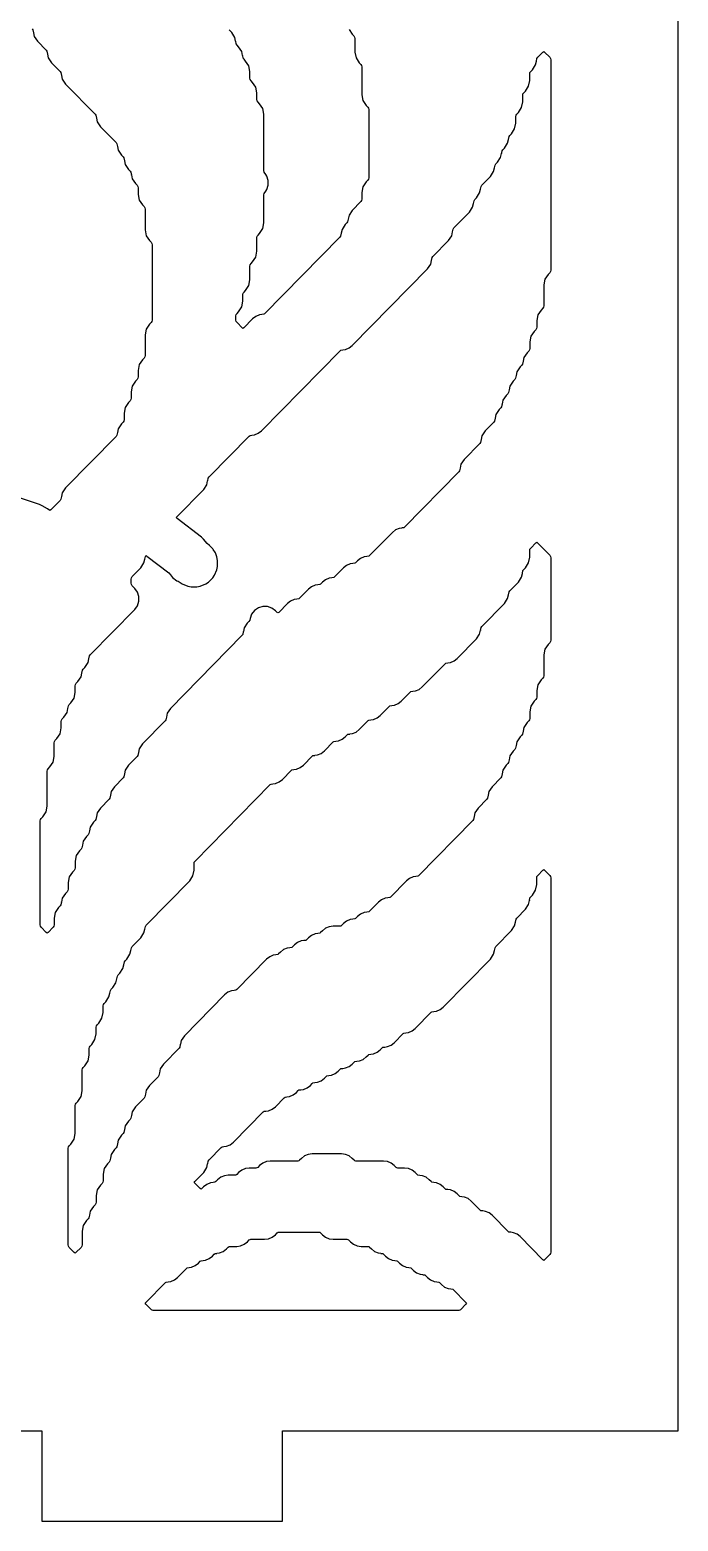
# Model space of a CAD drawing. Header units: millimetres. Extents: x 10 to 410, y 18 to 283.
# Drawn here: x 189.74 to 211.27, y 157 to 206.53 of the extents above; entities that cross this region are included whole.
import ezdxf

# ---------------------------------------------------------------- set-up
doc = ezdxf.new("R2010")
doc.units = ezdxf.units.MM
doc.layers.add('CUT', color=1, linetype='Continuous')

msp = doc.modelspace()

# ---------------------------------------------------------------- linework, layer by layer
at = {"layer": 'CUT'}
for points in [[(190.134, 157), (198.134, 157), (198.134, 160), (211.2679, 160), (211.2679, 280), (198.134, 280), (198.134, 283), (190.134, 283), (190.134, 280), (169.134, 280), (169.134, 283), (161.134, 283), (161.134, 280), (148, 280), (148, 160), (161.134, 160), (161.134, 157), (169.134, 157), (169.134, 160), (190.134, 160)], [(190.316, 180.7447), (190.316, 181.9091), (190.3249, 181.9542), (190.3501, 181.9925), (190.4048, 182.0482), (190.511, 182.2093), (190.5482, 182.3987), (190.5482, 182.8543), (190.5571, 182.8993), (190.5824, 182.9377), (190.6371, 182.9933), (190.7432, 183.1545), (190.7805, 183.3438), (190.7805, 183.5631), (190.7893, 183.6082), (190.8146, 183.6465), (190.8693, 183.7022), (190.9754, 183.8633), (191.0001, 183.9885), (191.0033, 183.9879), (191.0215, 184.0808), (191.0468, 184.1191), (191.1015, 184.1748), (191.2077, 184.3359), (191.2449, 184.5252), (191.2449, 184.7446), (191.2538, 184.7896), (191.279, 184.828), (191.3337, 184.8836), (191.4399, 185.0448), (191.4645, 185.17), (191.4677, 185.1693), (191.486, 185.2622), (191.5112, 185.3006), (191.5659, 185.3562), (191.6721, 185.5173), (191.6967, 185.6425), (191.6999, 185.6419), (191.7182, 185.7348), (191.7435, 185.7731), (193.2226, 187.2782), (193.3127, 187.404), (193.36, 187.5513), (193.36, 187.7061), (193.3127, 187.8534), (193.2226, 187.9792), (193.1368, 188.0665), (193.1115, 188.1049), (193.1026, 188.15), (193.1026, 188.2889), (193.1115, 188.3339), (193.1368, 188.3723), (193.4237, 188.6642), (193.5298, 188.8254), (193.5545, 188.9506), (193.5577, 188.9499), (193.5759, 189.0428), (193.5913, 189.0661), (193.598, 189.0712), (193.6264, 189.0553), (194.3564, 188.4918), (194.4136, 188.4297), (194.4738, 188.3405), (194.6269, 188.2349), (194.6688, 188.2164), (194.8038, 188.1263), (194.984, 188.0516), (195.0951, 188.0295), (195.2901, 188.0295), (195.4012, 188.0516), (195.5814, 188.1263), (195.6756, 188.1892), (195.8135, 188.3271), (195.8764, 188.4213), (195.9511, 188.6015), (195.9732, 188.7126), (195.9732, 188.9077), (195.9483, 189.0329), (195.9044, 189.1604), (195.8281, 189.2715), (195.8277, 189.2719), (195.8135, 189.2931), (195.7027, 189.4039), (195.7048, 189.4063), (195.6306, 189.4715), (195.5086, 189.6115), (195.4372, 189.6787), (194.6286, 190.3029), (194.6042, 190.3294), (194.6248, 190.3589), (195.5136, 191.2634), (195.6198, 191.4245), (195.6444, 191.5497), (195.6476, 191.5491), (195.6659, 191.6419), (195.6912, 191.6803), (197.0271, 193.0397), (197.0521, 193.0591), (197.1163, 193.0677), (197.1161, 193.069), (197.2037, 193.0807), (197.3254, 193.1317), (197.4295, 193.2128), (200.046, 195.8751), (200.0709, 195.8946), (200.1352, 195.9031), (200.135, 195.9045), (200.2226, 195.9161), (200.3442, 195.9672), (200.4484, 196.0483), (202.9446, 198.5883), (203.0508, 198.7494), (203.0754, 198.8746), (203.0786, 198.874), (203.0969, 198.9668), (203.1222, 199.0052), (203.6413, 199.5334), (203.7474, 199.6946), (203.7721, 199.8198), (203.7753, 199.8191), (203.7935, 199.912), (203.8188, 199.9503), (204.3379, 200.4786), (204.4441, 200.6397), (204.4687, 200.7649), (204.4719, 200.7643), (204.4902, 200.8571), (204.5155, 200.8955), (204.5702, 200.9511), (204.6763, 201.1123), (204.7009, 201.2375), (204.7042, 201.2369), (204.7224, 201.3297), (204.7477, 201.3681), (205.0346, 201.66), (205.1408, 201.8211), (205.1654, 201.9463), (205.1686, 201.9457), (205.1868, 202.0386), (205.2121, 202.0769), (205.2668, 202.1326), (205.373, 202.2937), (205.3976, 202.4189), (205.4008, 202.4183), (205.4191, 202.5111), (205.4443, 202.5495), (205.499, 202.6052), (205.6052, 202.7663), (205.6298, 202.8915), (205.633, 202.8909), (205.6513, 202.9837), (205.6766, 203.0221), (205.7312, 203.0777), (205.8374, 203.2389), (205.8746, 203.4282), (205.8746, 203.6475), (205.8835, 203.6926), (205.9088, 203.7309), (205.9635, 203.7866), (206.0696, 203.9477), (206.1069, 204.1371), (206.1069, 204.3564), (206.1157, 204.4014), (206.141, 204.4398), (206.1957, 204.4954), (206.3018, 204.6566), (206.3391, 204.8459), (206.3391, 205.0652), (206.3479, 205.1103), (206.3732, 205.1487), (206.4279, 205.2043), (206.5341, 205.3654), (206.5587, 205.4906), (206.5619, 205.49), (206.5802, 205.5829), (206.6054, 205.6212), (206.7756, 205.7944), (206.8035, 205.815), (206.8314, 205.7944), (207.0016, 205.6212), (207.0269, 205.5829), (207.0357, 205.5378), (207.0357, 198.5466), (207.0269, 198.5015), (207.0016, 198.4632), (206.9469, 198.4075), (206.8407, 198.2464), (206.8035, 198.057), (206.8035, 197.3652), (206.7946, 197.3201), (206.7694, 197.2817), (206.7147, 197.2261), (206.6085, 197.0649), (206.5713, 196.8756), (206.5713, 196.6563), (206.5624, 196.6112), (206.5372, 196.5729), (206.4825, 196.5172), (206.3763, 196.3561), (206.3391, 196.1667), (206.3391, 195.9474), (206.3302, 195.9024), (206.3049, 195.864), (206.2502, 195.8083), (206.1441, 195.6472), (206.1195, 195.522), (206.1163, 195.5226), (206.098, 195.4298), (206.0727, 195.3914), (206.018, 195.3358), (205.9119, 195.1746), (205.8873, 195.0494), (205.884, 195.0501), (205.8658, 194.9572), (205.8405, 194.9189), (205.7858, 194.8632), (205.6797, 194.7021), (205.655, 194.5769), (205.6518, 194.5775), (205.6336, 194.4846), (205.6083, 194.4463), (205.5536, 194.3906), (205.4474, 194.2295), (205.4228, 194.1043), (205.4196, 194.1049), (205.4013, 194.0121), (205.3761, 193.9737), (205.3214, 193.9181), (205.2152, 193.7569), (205.1906, 193.6317), (205.1874, 193.6323), (205.1691, 193.5395), (205.1439, 193.5011), (204.8569, 193.2092), (204.7508, 193.0481), (204.7262, 192.9229), (204.7229, 192.9235), (204.7047, 192.8306), (204.6794, 192.7923), (204.1603, 192.264), (204.0541, 192.1029), (204.0295, 191.9777), (204.0263, 191.9783), (204.008, 191.8855), (203.9828, 191.8471), (202.1824, 190.0152), (202.1574, 189.9957), (202.0932, 189.9872), (202.0934, 189.9858), (202.0058, 189.9741), (201.8841, 189.9231), (201.78, 189.842), (201.0213, 189.07), (200.9963, 189.0506), (200.9321, 189.042), (200.9323, 189.0407), (200.8447, 189.029), (200.723, 188.978), (200.6189, 188.8969), (200.5568, 188.8338), (200.5319, 188.8143), (200.4676, 188.8058), (200.4678, 188.8044), (200.3802, 188.7927), (200.2586, 188.7417), (200.1544, 188.6606), (199.8602, 188.3612), (199.8352, 188.3417), (199.771, 188.3332), (199.7712, 188.3318), (199.6836, 188.3201), (199.5619, 188.2691), (199.4578, 188.188), (199.3958, 188.1249), (199.3708, 188.1054), (199.3065, 188.0969), (199.3067, 188.0955), (199.2192, 188.0839), (199.0975, 188.0328), (198.9934, 187.9517), (198.6991, 187.6523), (198.6741, 187.6329), (198.6099, 187.6243), (198.6101, 187.6229), (198.5225, 187.6113), (198.4008, 187.5603), (198.2967, 187.4792), (198.0071, 187.1845), (197.9792, 187.1639), (197.9513, 187.1845), (197.9003, 187.2364), (197.7763, 187.3285), (197.6302, 187.3784), (197.4758, 187.3813), (197.3279, 187.337), (197.2005, 187.2496), (197.1059, 187.1275), (197.0531, 186.9824), (197.0415, 186.9235), (197.0162, 186.8851), (196.9615, 186.8294), (196.8554, 186.6683), (196.8307, 186.5431), (196.8275, 186.5437), (196.8093, 186.4509), (196.784, 186.4125), (194.4071, 183.994), (194.301, 183.8329), (194.2763, 183.7077), (194.2731, 183.7083), (194.2549, 183.6154), (194.2296, 183.5771), (193.4782, 182.8126), (193.3721, 182.6514), (193.3475, 182.5262), (193.3442, 182.5269), (193.326, 182.434), (193.3007, 182.3956), (193.0138, 182.1037), (192.9076, 181.9426), (192.883, 181.8174), (192.8798, 181.818), (192.8616, 181.7251), (192.8363, 181.6868), (192.5494, 181.3948), (192.4432, 181.2337), (192.4186, 181.1085), (192.4154, 181.1091), (192.3971, 181.0163), (192.3718, 180.9779), (192.0849, 180.686), (191.9788, 180.5249), (191.9542, 180.3996), (191.9509, 180.4003), (191.9327, 180.3074), (191.9074, 180.2691), (191.8527, 180.2134), (191.7466, 180.0523), (191.7219, 179.9271), (191.7187, 179.9277), (191.7005, 179.8349), (191.6752, 179.7965), (191.6205, 179.7408), (191.5143, 179.5797), (191.4897, 179.4545), (191.4865, 179.4551), (191.4682, 179.3623), (191.443, 179.3239), (191.3883, 179.2683), (191.2821, 179.1071), (191.2449, 178.9178), (191.2449, 178.6985), (191.236, 178.6534), (191.2108, 178.6151), (191.1561, 178.5594), (191.0499, 178.3983), (191.0127, 178.2089), (191.0127, 177.9896), (191.0038, 177.9446), (190.9785, 177.9062), (190.9238, 177.8505), (190.8177, 177.6894), (190.7931, 177.5642), (190.7898, 177.5648), (190.7716, 177.472), (190.7463, 177.4336), (190.6916, 177.378), (190.5855, 177.2168), (190.5482, 177.0275), (190.5482, 176.8082), (190.5394, 176.7631), (190.5141, 176.7248), (190.3439, 176.5516), (190.316, 176.531), (190.2881, 176.5516), (190.1179, 176.7248), (190.0927, 176.7631), (190.0838, 176.8082), (190.0838, 180.2551), (190.0927, 180.3002), (190.1179, 180.3385), (190.1726, 180.3942), (190.2788, 180.5553)], [(191.2449, 169.8755), (191.2449, 170.8036), (191.2538, 170.8487), (191.279, 170.8871), (191.3337, 170.9427), (191.4399, 171.1038), (191.4771, 171.2932), (191.4771, 171.9851), (191.486, 172.0301), (191.5112, 172.0685), (191.5659, 172.1241), (191.6721, 172.2853), (191.7093, 172.4746), (191.7093, 172.6939), (191.7182, 172.739), (191.7435, 172.7773), (191.7982, 172.833), (191.9043, 172.9941), (191.9415, 173.1835), (191.9415, 173.4028), (191.9504, 173.4479), (191.9757, 173.4862), (192.0304, 173.5419), (192.1365, 173.703), (192.1738, 173.8923), (192.1738, 174.1116), (192.1826, 174.1567), (192.2079, 174.1951), (192.2626, 174.2507), (192.3687, 174.4119), (192.3934, 174.5371), (192.3966, 174.5364), (192.4148, 174.6293), (192.4401, 174.6676), (192.4948, 174.7233), (192.601, 174.8844), (192.6256, 175.0096), (192.6288, 175.009), (192.6471, 175.1019), (192.6723, 175.1402), (192.727, 175.1959), (192.8332, 175.357), (192.8578, 175.4822), (192.861, 175.4816), (192.8793, 175.5744), (192.9046, 175.6128), (192.9592, 175.6684), (193.0654, 175.8296), (193.09, 175.9548), (193.0932, 175.9542), (193.1115, 176.047), (193.1368, 176.0854), (193.4237, 176.3773), (193.5298, 176.5384), (193.5545, 176.6636), (193.5577, 176.663), (193.5759, 176.7559), (193.6012, 176.7942), (195.0492, 178.2676), (195.1554, 178.4287), (195.1926, 178.6181), (195.1926, 178.8374), (195.2015, 178.8824), (195.2267, 178.9208), (197.7238, 181.4616), (197.7488, 181.4811), (197.813, 181.4896), (197.8128, 181.491), (197.9004, 181.5026), (198.0221, 181.5537), (198.1262, 181.6348), (198.4204, 181.9342), (198.4454, 181.9536), (198.5096, 181.9622), (198.5095, 181.9636), (198.597, 181.9752), (198.7187, 182.0262), (198.8228, 182.1073), (199.1171, 182.4067), (199.1421, 182.4262), (199.2063, 182.4348), (199.2061, 182.4361), (199.2937, 182.4478), (199.4154, 182.4988), (199.5195, 182.5799), (199.8137, 182.8793), (199.8387, 182.8988), (199.9029, 182.9073), (199.9028, 182.9087), (199.9903, 182.9204), (200.112, 182.9714), (200.2161, 183.0525), (200.2782, 183.1156), (200.3032, 183.1351), (200.3674, 183.1436), (200.3672, 183.145), (200.4548, 183.1567), (200.5765, 183.2077), (200.6806, 183.2888), (200.9748, 183.5882), (200.9998, 183.6076), (201.064, 183.6162), (201.0639, 183.6176), (201.1514, 183.6292), (201.2731, 183.6803), (201.3772, 183.7613), (201.6715, 184.0608), (201.6965, 184.0802), (201.7607, 184.0888), (201.7605, 184.0901), (201.8481, 184.1018), (201.9698, 184.1528), (202.0739, 184.2339), (202.3681, 184.5333), (202.3931, 184.5528), (202.4573, 184.5613), (202.4572, 184.5627), (202.5447, 184.5744), (202.6664, 184.6254), (202.7705, 184.7065), (203.5292, 185.4785), (203.5542, 185.4979), (203.6184, 185.5065), (203.6183, 185.5079), (203.7058, 185.5195), (203.8275, 185.5706), (203.9316, 185.6516), (204.5702, 186.3014), (204.6763, 186.4625), (204.7009, 186.5877), (204.7042, 186.5871), (204.7224, 186.6799), (204.7477, 186.7183), (205.499, 187.4828), (205.6052, 187.6439), (205.6298, 187.7691), (205.633, 187.7685), (205.6513, 187.8614), (205.6766, 187.8997), (205.9635, 188.1917), (206.0696, 188.3528), (206.0942, 188.478), (206.0975, 188.4774), (206.1157, 188.5702), (206.141, 188.6086), (206.1957, 188.6642), (206.3018, 188.8254), (206.3391, 189.0147), (206.3391, 189.234), (206.3479, 189.2791), (206.3732, 189.3174), (206.5434, 189.4906), (206.5713, 189.5112), (206.5992, 189.4906), (207.0016, 189.0811), (207.0269, 189.0428), (207.0357, 188.9977), (207.0357, 186.2597), (207.0269, 186.2146), (207.0016, 186.1762), (206.9469, 186.1206), (206.8407, 185.9594), (206.8035, 185.7701), (206.8035, 185.0782), (206.7946, 185.0332), (206.7694, 184.9948), (206.7147, 184.9392), (206.6085, 184.778), (206.5713, 184.5887), (206.5713, 184.3694), (206.5624, 184.3243), (206.5372, 184.2859), (206.4825, 184.2303), (206.3763, 184.0692), (206.3391, 183.8798), (206.3391, 183.6605), (206.3302, 183.6154), (206.3049, 183.5771), (206.2502, 183.5214), (206.1441, 183.3603), (206.1195, 183.2351), (206.1163, 183.2357), (206.098, 183.1429), (206.0727, 183.1045), (206.018, 183.0489), (205.9119, 182.8877), (205.8873, 182.7625), (205.884, 182.7631), (205.8658, 182.6703), (205.8405, 182.6319), (205.7858, 182.5763), (205.6797, 182.4151), (205.655, 182.2899), (205.6518, 182.2906), (205.6336, 182.1977), (205.6083, 182.1594), (205.5536, 182.1037), (205.4474, 181.9426), (205.4228, 181.8174), (205.4196, 181.818), (205.4013, 181.7251), (205.3761, 181.6868), (205.0892, 181.3948), (204.983, 181.2337), (204.9584, 181.1085), (204.9552, 181.1091), (204.9369, 181.0163), (204.9116, 180.9779), (204.6247, 180.686), (204.5186, 180.5249), (204.4939, 180.3996), (204.4907, 180.4003), (204.4725, 180.3074), (204.4472, 180.2691), (202.6468, 178.4371), (202.6218, 178.4177), (202.5576, 178.4091), (202.5578, 178.4077), (202.4702, 178.3961), (202.3485, 178.3451), (202.2444, 178.264), (201.7179, 177.7283), (201.693, 177.7088), (201.6287, 177.7003), (201.6289, 177.6989), (201.5413, 177.6872), (201.4196, 177.6362), (201.3155, 177.5551), (201.0213, 177.2557), (200.9963, 177.2362), (200.9321, 177.2277), (200.9323, 177.2263), (200.8447, 177.2147), (200.723, 177.1636), (200.6189, 177.0825), (200.5568, 177.0194), (200.5319, 177), (200.4676, 176.9914), (200.4678, 176.99), (200.3802, 176.9784), (200.2586, 176.9273), (200.1544, 176.8463), (200.0924, 176.7831), (200.0674, 176.7637), (200.036, 176.7595), (199.8144, 176.7595), (199.6836, 176.7421), (199.5619, 176.6911), (199.4578, 176.61), (199.3958, 176.5468), (199.3708, 176.5274), (199.3065, 176.5188), (199.3067, 176.5175), (199.2192, 176.5058), (199.0975, 176.4548), (198.9934, 176.3737), (198.9313, 176.3106), (198.9063, 176.2911), (198.8421, 176.2825), (198.8423, 176.2812), (198.7547, 176.2695), (198.633, 176.2185), (198.5289, 176.1374), (198.4669, 176.0743), (198.4419, 176.0548), (198.3777, 176.0463), (198.3779, 176.0449), (198.2903, 176.0332), (198.1686, 175.9822), (198.0645, 175.9011), (198.0024, 175.838), (197.9775, 175.8185), (197.9132, 175.81), (197.9134, 175.8086), (197.8258, 175.7969), (197.7042, 175.7459), (197.6, 175.6648), (196.6091, 174.6565), (196.5842, 174.6371), (196.5199, 174.6285), (196.5201, 174.6272), (196.4325, 174.6155), (196.3108, 174.5645), (196.2067, 174.4834), (194.8716, 173.1248), (194.7654, 172.9637), (194.7408, 172.8385), (194.7376, 172.8391), (194.7193, 172.7462), (194.694, 172.7079), (194.1749, 172.1797), (194.0687, 172.0185), (194.0441, 171.8933), (194.0409, 171.8939), (194.0226, 171.8011), (193.9974, 171.7627), (193.7105, 171.4708), (193.6043, 171.3097), (193.5797, 171.1845), (193.5765, 171.1851), (193.5582, 171.0922), (193.5329, 171.0539), (193.246, 170.7619), (193.1399, 170.6008), (193.1152, 170.4756), (193.112, 170.4762), (193.0938, 170.3834), (193.0685, 170.345), (193.0138, 170.2894), (192.9076, 170.1282), (192.883, 170.003), (192.8798, 170.0037), (192.8616, 169.9108), (192.8363, 169.8724), (192.7816, 169.8168), (192.6754, 169.6557), (192.6508, 169.5304), (192.6476, 169.5311), (192.6293, 169.4382), (192.6041, 169.3999), (192.5494, 169.3442), (192.4432, 169.1831), (192.4186, 169.0579), (192.4154, 169.0585), (192.3971, 168.9657), (192.3718, 168.9273), (192.3172, 168.8716), (192.211, 168.7105), (192.1738, 168.5212), (192.1738, 168.3019), (192.1649, 168.2568), (192.1396, 168.2184), (192.0849, 168.1628), (191.9788, 168.0016), (191.9415, 167.8123), (191.9415, 167.593), (191.9327, 167.5479), (191.9074, 167.5096), (191.8527, 167.4539), (191.7466, 167.2928), (191.7219, 167.1676), (191.7187, 167.1682), (191.7005, 167.0754), (191.6752, 167.037), (191.6205, 166.9813), (191.5143, 166.8202), (191.4771, 166.6309), (191.4771, 166.1753), (191.4682, 166.1302), (191.443, 166.0919), (191.2728, 165.9187), (191.2449, 165.8981), (191.217, 165.9187), (191.0468, 166.0919), (191.0215, 166.1302), (191.0127, 166.1753), (191.0127, 169.3859), (191.0215, 169.431), (191.0468, 169.4693), (191.1015, 169.525), (191.2077, 169.6861)], [(196.1875, 169.439), (196.1873, 169.4404), (196.2748, 169.452), (196.3965, 169.503), (196.5006, 169.5841), (197.4916, 170.5924), (197.5165, 170.6119), (197.5808, 170.6204), (197.5806, 170.6218), (197.6682, 170.6334), (197.7898, 170.6845), (197.894, 170.7656), (198.1882, 171.065), (198.2132, 171.0844), (198.2774, 171.093), (198.2772, 171.0944), (198.3648, 171.106), (198.4865, 171.157), (198.5906, 171.2381), (198.6526, 171.3013), (198.6776, 171.3207), (198.7419, 171.3293), (198.7417, 171.3306), (198.8292, 171.3423), (198.9509, 171.3933), (199.055, 171.4744), (199.1171, 171.5375), (199.1421, 171.557), (199.2063, 171.5656), (199.2061, 171.5669), (199.2937, 171.5786), (199.4154, 171.6296), (199.5195, 171.7107), (199.5815, 171.7738), (199.6065, 171.7933), (199.6707, 171.8018), (199.6705, 171.8032), (199.7581, 171.8149), (199.8798, 171.8659), (199.9839, 171.947), (200.046, 172.0101), (200.0709, 172.0296), (200.1352, 172.0381), (200.135, 172.0395), (200.2226, 172.0512), (200.3442, 172.1022), (200.4484, 172.1833), (200.5104, 172.2464), (200.5354, 172.2659), (200.5996, 172.2744), (200.5994, 172.2758), (200.687, 172.2875), (200.8087, 172.3385), (200.9128, 172.4196), (200.9748, 172.4827), (200.9998, 172.5022), (201.064, 172.5107), (201.0639, 172.5121), (201.1514, 172.5237), (201.2731, 172.5748), (201.3772, 172.6559), (201.4393, 172.719), (201.4642, 172.7384), (201.5285, 172.747), (201.5283, 172.7484), (201.6159, 172.76), (201.7376, 172.8111), (201.8417, 172.8921), (202.1359, 173.1916), (202.1609, 173.211), (202.2251, 173.2196), (202.2249, 173.2209), (202.3125, 173.2326), (202.4342, 173.2836), (202.5383, 173.3647), (203.0648, 173.9004), (203.0898, 173.9199), (203.154, 173.9284), (203.1538, 173.9298), (203.2414, 173.9415), (203.3631, 173.9925), (203.4672, 174.0736), (205.0346, 175.6684), (205.1408, 175.8296), (205.1654, 175.9548), (205.1686, 175.9542), (205.1868, 176.047), (205.2121, 176.0854), (205.7312, 176.6136), (205.8374, 176.7747), (205.862, 176.8999), (205.8652, 176.8993), (205.8835, 176.9922), (205.9088, 177.0305), (206.1957, 177.3225), (206.3018, 177.4836), (206.3265, 177.6088), (206.3297, 177.6082), (206.3479, 177.701), (206.3732, 177.7394), (206.4279, 177.795), (206.5341, 177.9562), (206.5713, 178.1455), (206.5713, 178.3648), (206.5802, 178.4099), (206.6054, 178.4482), (206.7756, 178.6214), (206.8035, 178.642), (206.8314, 178.6214), (207.0016, 178.4482), (207.0269, 178.4099), (207.0357, 178.3648), (207.0357, 165.939), (207.0269, 165.8939), (207.0016, 165.8556), (206.8314, 165.6824), (206.8035, 165.6618), (206.7756, 165.6824), (206.0216, 166.4496), (205.9175, 166.5307), (205.7958, 166.5817), (205.7082, 166.5934), (205.7084, 166.5948), (205.6442, 166.6033), (205.6192, 166.6228), (205.0927, 167.1585), (204.9886, 167.2396), (204.8669, 167.2906), (204.7793, 167.3023), (204.7795, 167.3036), (204.7153, 167.3122), (204.6903, 167.3316), (204.3961, 167.6311), (204.292, 167.7121), (204.1703, 167.7632), (204.0827, 167.7748), (204.0829, 167.7762), (204.0186, 167.7848), (203.9937, 167.8042), (203.9316, 167.8673), (203.8275, 167.9484), (203.7058, 167.9995), (203.6183, 168.0111), (203.6184, 168.0125), (203.5542, 168.0211), (203.5292, 168.0405), (203.4672, 168.1036), (203.3631, 168.1847), (203.2414, 168.2358), (203.1538, 168.2474), (203.154, 168.2488), (203.0898, 168.2573), (203.0648, 168.2768), (203.0028, 168.3399), (202.8986, 168.421), (202.777, 168.472), (202.6894, 168.4837), (202.6896, 168.4851), (202.6253, 168.4936), (202.6004, 168.5131), (202.5383, 168.5762), (202.4342, 168.6573), (202.3125, 168.7083), (202.1817, 168.7257), (201.9601, 168.7257), (201.9287, 168.7299), (201.9037, 168.7494), (201.8417, 168.8125), (201.7376, 168.8936), (201.6159, 168.9446), (201.4851, 168.962), (200.5668, 168.962), (200.5354, 168.9662), (200.5104, 168.9857), (200.4484, 169.0488), (200.3442, 169.1299), (200.2226, 169.1809), (200.0917, 169.1983), (199.1177, 169.1983), (198.9869, 169.1809), (198.8652, 169.1299), (198.7611, 169.0488), (198.6991, 168.9857), (198.6741, 168.9662), (198.6427, 168.962), (197.7244, 168.962), (197.5936, 168.9446), (197.4719, 168.8936), (197.3678, 168.8125), (197.3058, 168.7494), (197.2808, 168.7299), (197.2494, 168.7257), (197.0278, 168.7257), (196.897, 168.7083), (196.7753, 168.6573), (196.6712, 168.5762), (196.6091, 168.5131), (196.5842, 168.4936), (196.5528, 168.4895), (196.3311, 168.4895), (196.2003, 168.472), (196.0786, 168.421), (195.9745, 168.3399), (195.9125, 168.2768), (195.8875, 168.2573), (195.8233, 168.2488), (195.8235, 168.2474), (195.7359, 168.2358), (195.6142, 168.1847), (195.5101, 168.1036), (195.4527, 168.0453), (195.4248, 168.0247), (195.3969, 168.0453), (195.2199, 168.2254), (195.2, 168.2532), (195.2199, 168.2809), (195.5136, 168.5798), (195.6198, 168.741), (195.6444, 168.8662), (195.6476, 168.8655), (195.6659, 168.9584), (195.6912, 168.9968), (196.0982, 169.411), (196.1232, 169.4304)], [(194.9621, 165.4135), (195.0264, 165.4221), (195.0262, 165.4235), (195.1138, 165.4351), (195.2354, 165.4862), (195.3396, 165.5673), (195.4016, 165.6304), (195.4266, 165.6498), (195.4908, 165.6584), (195.4906, 165.6598), (195.5782, 165.6714), (195.6999, 165.7225), (195.804, 165.8035), (195.866, 165.8667), (195.891, 165.8861), (195.9552, 165.8947), (195.9551, 165.8961), (196.0426, 165.9077), (196.1643, 165.9587), (196.2684, 166.0398), (196.3305, 166.1029), (196.3554, 166.1224), (196.3868, 166.1266), (196.6085, 166.1266), (196.7393, 166.144), (196.861, 166.195), (196.9651, 166.2761), (197.0271, 166.3392), (197.0521, 166.3587), (197.0835, 166.3629), (197.5373, 166.3629), (197.6682, 166.3803), (197.7898, 166.4313), (197.894, 166.5124), (197.956, 166.5755), (197.981, 166.595), (198.0124, 166.5992), (199.3394, 166.5992), (199.3708, 166.595), (199.3958, 166.5755), (199.4578, 166.5124), (199.5619, 166.4313), (199.6836, 166.3803), (199.8144, 166.3629), (200.2683, 166.3629), (200.2996, 166.3587), (200.3246, 166.3392), (200.3867, 166.2761), (200.4908, 166.195), (200.6125, 166.144), (200.7433, 166.1266), (200.9649, 166.1266), (200.9963, 166.1224), (201.0213, 166.1029), (201.0833, 166.0398), (201.1874, 165.9587), (201.3091, 165.9077), (201.3967, 165.8961), (201.3965, 165.8947), (201.4607, 165.8861), (201.4857, 165.8667), (201.5478, 165.8035), (201.6519, 165.7225), (201.7736, 165.6714), (201.8611, 165.6598), (201.8609, 165.6584), (201.9252, 165.6498), (201.9502, 165.6304), (202.0122, 165.5673), (202.1163, 165.4862), (202.238, 165.4351), (202.3256, 165.4235), (202.3254, 165.4221), (202.3896, 165.4135), (202.4146, 165.3941), (202.4766, 165.331), (202.5807, 165.2499), (202.7024, 165.1988), (202.79, 165.1872), (202.7898, 165.1858), (202.8541, 165.1773), (202.879, 165.1578), (202.9411, 165.0947), (203.0452, 165.0136), (203.1669, 164.9626), (203.2544, 164.9509), (203.2543, 164.9495), (203.3185, 164.941), (203.3435, 164.9215), (203.4055, 164.8584), (203.5096, 164.7773), (203.6313, 164.7263), (203.7189, 164.7146), (203.7187, 164.7132), (203.7829, 164.7047), (203.8079, 164.6852), (204.2218, 164.264), (204.2417, 164.2363), (204.2218, 164.2085), (204.0401, 164.0236), (204.0151, 164.0042), (203.9838, 164), (193.8324, 164), (193.801, 164.0042), (193.7761, 164.0236), (193.5943, 164.2085), (193.5745, 164.2363), (193.5943, 164.264), (194.2405, 164.9215), (194.2655, 164.941), (194.3297, 164.9495), (194.3295, 164.9509), (194.4171, 164.9626), (194.5388, 165.0136), (194.6429, 165.0947), (194.9372, 165.3941)]]:
    msp.add_lwpolyline(points, close=True, dxfattribs=at)
for points in [[(189.8174, 206.5664), (189.8427, 206.528), (189.861, 206.4352), (189.8642, 206.4358), (189.8888, 206.3106), (189.995, 206.1495), (190.2819, 205.8575), (190.3072, 205.8192), (190.3254, 205.7263), (190.3286, 205.7269), (190.3532, 205.6017), (190.4594, 205.4406), (190.7463, 205.1487), (190.7716, 205.1103), (190.7898, 205.0174), (190.7931, 205.0181), (190.8177, 204.8929), (190.9238, 204.7317), (191.9074, 203.7309), (191.9327, 203.6926), (191.9509, 203.5997), (191.9542, 203.6004), (191.9788, 203.4751), (192.0849, 203.314), (192.6041, 202.7858), (192.6293, 202.7474), (192.6476, 202.6546), (192.6508, 202.6552), (192.6754, 202.53), (192.7816, 202.3689), (192.8363, 202.3132), (192.8616, 202.2749), (192.8798, 202.182), (192.883, 202.1826), (192.9076, 202.0574), (193.0138, 201.8963), (193.0685, 201.8406), (193.0938, 201.8023), (193.112, 201.7094), (193.1152, 201.7101), (193.1399, 201.5849), (193.246, 201.4237), (193.3007, 201.3681), (193.326, 201.3297), (193.3349, 201.2846), (193.3349, 201.0653), (193.3721, 200.876), (193.4782, 200.7149), (193.5329, 200.6592), (193.5582, 200.6208), (193.5671, 200.5758), (193.5671, 199.8839), (193.6043, 199.6946), (193.7105, 199.5334), (193.7652, 199.4778), (193.7904, 199.4394), (193.7993, 199.3943), (193.7993, 196.8926), (193.7904, 196.8475), (193.7652, 196.8091), (193.7105, 196.7535), (193.6043, 196.5924), (193.5671, 196.403), (193.5671, 195.7111), (193.5582, 195.6661), (193.5329, 195.6277), (193.4782, 195.5721), (193.3721, 195.4109), (193.3349, 195.2216), (193.3349, 195.0023), (193.326, 194.9572), (193.3007, 194.9189), (193.246, 194.8632), (193.1399, 194.7021), (193.1026, 194.5127), (193.1026, 194.2934), (193.0938, 194.2484), (193.0685, 194.21), (193.0138, 194.1543), (192.9076, 193.9932), (192.8704, 193.8039), (192.8704, 193.5846), (192.8616, 193.5395), (192.8363, 193.5011), (192.7816, 193.4455), (192.6754, 193.2843), (192.6508, 193.1591), (192.6476, 193.1598), (192.6293, 193.0669), (192.6041, 193.0286), (190.9238, 191.3189), (190.8177, 191.1578), (190.7931, 191.0326), (190.7898, 191.0332), (190.7716, 190.9403), (190.7463, 190.902), (190.437, 190.5872), (190.4062, 190.5651), (190.3286, 190.6222), (190.1512, 190.7246), (190.0619, 190.765), (188.7726, 191.2023)], [(200.3386, 206.5469), (200.4448, 206.3857), (200.4995, 206.3301), (200.5248, 206.2917), (200.5336, 206.2467), (200.5336, 205.7911), (200.5709, 205.6017), (200.677, 205.4406), (200.7317, 205.3849), (200.757, 205.3466), (200.7658, 205.3015), (200.7658, 204.3733), (200.8031, 204.184), (200.9092, 204.0229), (200.9639, 203.9672), (200.9892, 203.9289), (200.9981, 203.8838), (200.9981, 201.6183), (200.9892, 201.5732), (200.9639, 201.5349), (200.9092, 201.4792), (200.8031, 201.3181), (200.7658, 201.1288), (200.7658, 200.9095), (200.757, 200.8644), (200.7317, 200.826), (200.4448, 200.5341), (200.3386, 200.373), (200.314, 200.2477), (200.3108, 200.2484), (200.2925, 200.1555), (200.2673, 200.1172), (200.2126, 200.0615), (200.1064, 199.9004), (200.0818, 199.7752), (200.0786, 199.7758), (200.0603, 199.683), (200.035, 199.6446), (197.538, 197.1038), (197.513, 197.0843), (197.4488, 197.0758), (197.449, 197.0744), (197.3614, 197.0628), (197.2397, 197.0117), (197.1356, 196.9306), (196.846, 196.636), (196.8181, 196.6154), (196.7902, 196.636), (196.62, 196.8091), (196.5948, 196.8475), (196.5859, 196.8926), (196.5859, 197.0315), (196.5948, 197.0765), (196.62, 197.1149), (196.6747, 197.1706), (196.7809, 197.3317), (196.8181, 197.521), (196.8181, 197.7403), (196.827, 197.7854), (196.8523, 197.8238), (196.907, 197.8794), (197.0131, 198.0406), (197.0503, 198.2299), (197.0503, 198.6855), (197.0592, 198.7306), (197.0845, 198.7689), (197.1392, 198.8246), (197.2453, 198.9857), (197.2826, 199.175), (197.2826, 199.6306), (197.2914, 199.6757), (197.3167, 199.7141), (197.3714, 199.7697), (197.4775, 199.9308), (197.5148, 200.1202), (197.5148, 201.0483), (197.5236, 201.0934), (197.5757, 201.1724), (197.5717, 201.1751), (197.6087, 201.2268), (197.656, 201.3741), (197.656, 201.5288), (197.6087, 201.6761), (197.5717, 201.7279), (197.5757, 201.7305), (197.5236, 201.8095), (197.5148, 201.8546), (197.5148, 203.7279), (197.4775, 203.9173), (197.3714, 204.0784), (197.3167, 204.134), (197.2914, 204.1724), (197.2826, 204.2175), (197.2826, 204.4368), (197.2453, 204.6261), (197.1392, 204.7873), (197.0845, 204.8429), (197.0592, 204.8813), (197.0503, 204.9263), (197.0503, 205.1456), (197.0131, 205.335), (196.907, 205.4961), (196.8523, 205.5518), (196.827, 205.5901), (196.8087, 205.683), (196.8055, 205.6823), (196.7809, 205.8076), (196.6747, 205.9687), (196.62, 206.0243), (196.5948, 206.0627), (196.5765, 206.1556), (196.5733, 206.1549), (196.5487, 206.2801), (196.4425, 206.4413), (196.3878, 206.4969), (196.3626, 206.5353)]]:
    msp.add_lwpolyline(points, dxfattribs=at)

doc.saveas('drawing.dxf')
